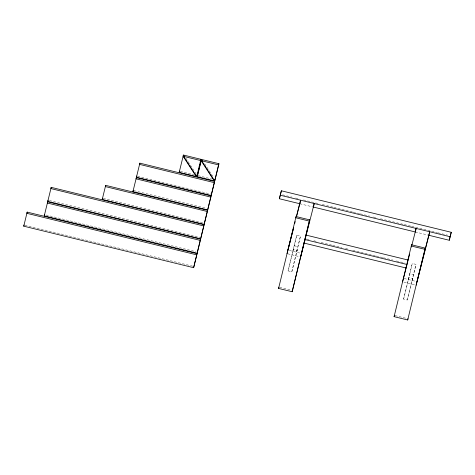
<?xml version="1.0" encoding="UTF-8"?>
<svg xmlns="http://www.w3.org/2000/svg" width="475" height="475" viewBox="0 0 475 475"><rect width="100%" height="100%" fill="white"/><g stroke="black" fill="none" stroke-linecap="round" stroke-linejoin="round"><path stroke-width="0.36" stroke-dasharray="2.38 1.78" d="M296.738 235.256L292.832 251.311L296.738 235.256L300.473 236.164L296.566 252.225L300.473 236.164M409.765 273.998L412.253 263.483L415.993 264.397L407.324 300.046L403.584 299.131L409.765 273.998L413.499 274.912M288.07 270.898L293.384 249.298L297.124 250.212L291.804 271.813L288.07 270.898L293.384 249.298M291.804 271.813L297.124 250.212M408.352 279.543L412.253 263.483M412.086 280.452L415.993 264.397M403.584 299.131L408.904 277.531L412.638 278.445L407.324 300.046M282.673 194.845L292.03 197.131M295.628 198.01L299.226 198.888M303.549 199.945L318.666 203.638M322.264 204.517L325.862 205.396M326.58 205.574L333.058 207.159M333.777 207.332L352.497 211.909M353.216 212.082L359.694 213.667M360.412 213.845L369.77 216.131M373.368 217.01L376.972 217.888M380.57 218.767L403.602 224.396M404.32 224.574L410.798 226.153M411.522 226.332L437.433 232.667M438.152 232.839L447.509 235.125M180.227 171.261L193.675 174.545M198.229 175.661L211.678 178.944M299.767 203.733L312.645 206.88M415.287 231.966L428.385 235.167M137.465 176.178L210.775 194.097M133.95 190.629L206.542 208.371M306.737 239.014L310.323 239.887M313.916 240.766L317.502 241.644M321.094 242.523L324.68 243.396M325.399 243.574L331.859 245.153M332.577 245.326L341.911 247.606M345.497 248.484L349.089 249.363M352.676 250.242L375.648 255.853M376.36 256.031L382.82 257.604M383.539 257.783L392.872 260.062M396.459 260.941L400.051 261.814M400.769 261.992L405.074 263.043M103.271 198.384L203.763 222.941M294.245 245.765L297.985 246.679M289.334 250.456L300.782 253.252M404.136 278.51L416.296 281.485M287.761 253.816L299.921 256.785M403.993 282.221L414.723 284.84M49.513 200.557L200.248 237.393M45.998 215.009L196.021 251.673M24.783 225.132L193.218 266.297M279.603 287.375L291.763 290.344M395.117 315.608L407.277 318.577M204.713 163.839L213.435 177.312M185.915 158.217L196.223 174.135"/><path stroke-width="0.71" d="M23.75 226.177L27.182 212.111L197.066 253.626L193.628 267.692L23.75 226.177L24.059 224.96M44.252 215.876L47.684 201.81L200.575 239.174L197.143 253.24L44.252 215.876L44.561 214.658M47.767 201.424L51.199 187.358L204.09 224.723L200.658 238.788L47.767 201.424L48.076 200.207M102.244 199.429L105.676 185.363L207.605 210.271L204.167 224.337L102.244 199.429L102.552 198.212M132.923 191.674L136.355 177.608L211.102 195.878L207.67 209.944L132.923 191.674L133.232 190.457M136.438 177.223L139.87 163.157L214.617 181.426L211.185 195.492L136.438 177.223L136.747 176.005M196.507 175.239L196.193 176.457L179.206 172.306L183.421 155.028L184.211 156.251M196.703 176.581L200.919 159.303L183.932 155.153L183.617 156.376L196.703 176.581L197.012 175.364M214.51 179.639L214.201 180.856L197.214 176.706L201.43 159.428L202.219 160.657M201.43 159.428L197.214 176.706M193.628 267.692L197.066 253.626M197.143 253.24L200.575 239.174M200.658 238.788L204.09 224.723M204.167 224.337L207.605 210.271M207.67 209.944L211.102 195.878M211.185 195.492L214.617 181.426M214.712 180.981L218.928 163.703L201.94 159.553L201.626 160.776L214.712 180.981L218.928 163.703M300.259 203.852L279.383 198.752L281.372 190.784L451.25 232.299L449.261 240.267L428.385 235.167M281.372 190.784L279.383 198.752M278.576 288.42L296.067 216.547L309.652 219.866L292.167 291.739L278.576 288.42L278.884 287.197M292.167 291.739L309.652 219.866M313.358 207.053L314.218 203.52L300.639 256.963M394.096 316.653L411.582 244.779L425.173 248.098L407.687 319.972L394.096 316.653L394.404 315.43M406.784 265.181L406.095 268.007L304.172 243.099L305.027 239.566L406.956 264.474M415.287 231.966L416.142 228.433L411.421 246.97M449.261 240.267L451.25 232.299M27.182 212.111L26.873 213.334L196.751 254.849M51.199 187.358L50.89 188.581L203.781 225.946M47.684 201.81L47.375 203.033L200.266 240.398M105.676 185.363L105.367 186.58L207.29 211.494M139.87 163.157L139.561 164.38L214.308 182.643M136.355 177.608L136.046 178.832L210.793 197.095M183.421 155.028L183.112 156.251L196.193 176.457M179.206 172.306L179.514 171.089M200.919 159.303L200.61 160.526L183.617 156.376M296.067 216.547L295.753 217.764L309.344 221.089M287.903 250.105L293.722 227.293M294.631 223.725L295.177 221.588M296.447 216.6L300.627 200.201L296.495 216.564M287.048 253.638L293.223 229.401M411.582 244.779L411.273 245.997L424.864 249.316L425.173 248.098M402.562 281.871L409.652 254.066M417.014 281.657L429.733 231.752L416.153 285.19M407.687 319.972L407.995 318.749M201.626 160.776L218.613 164.926M280.238 195.219L450.122 236.734M313.215 207.017L415.429 232.002M306.161 235.131L408.084 260.039M201.115 160.651L214.201 180.856"/></g></svg>
